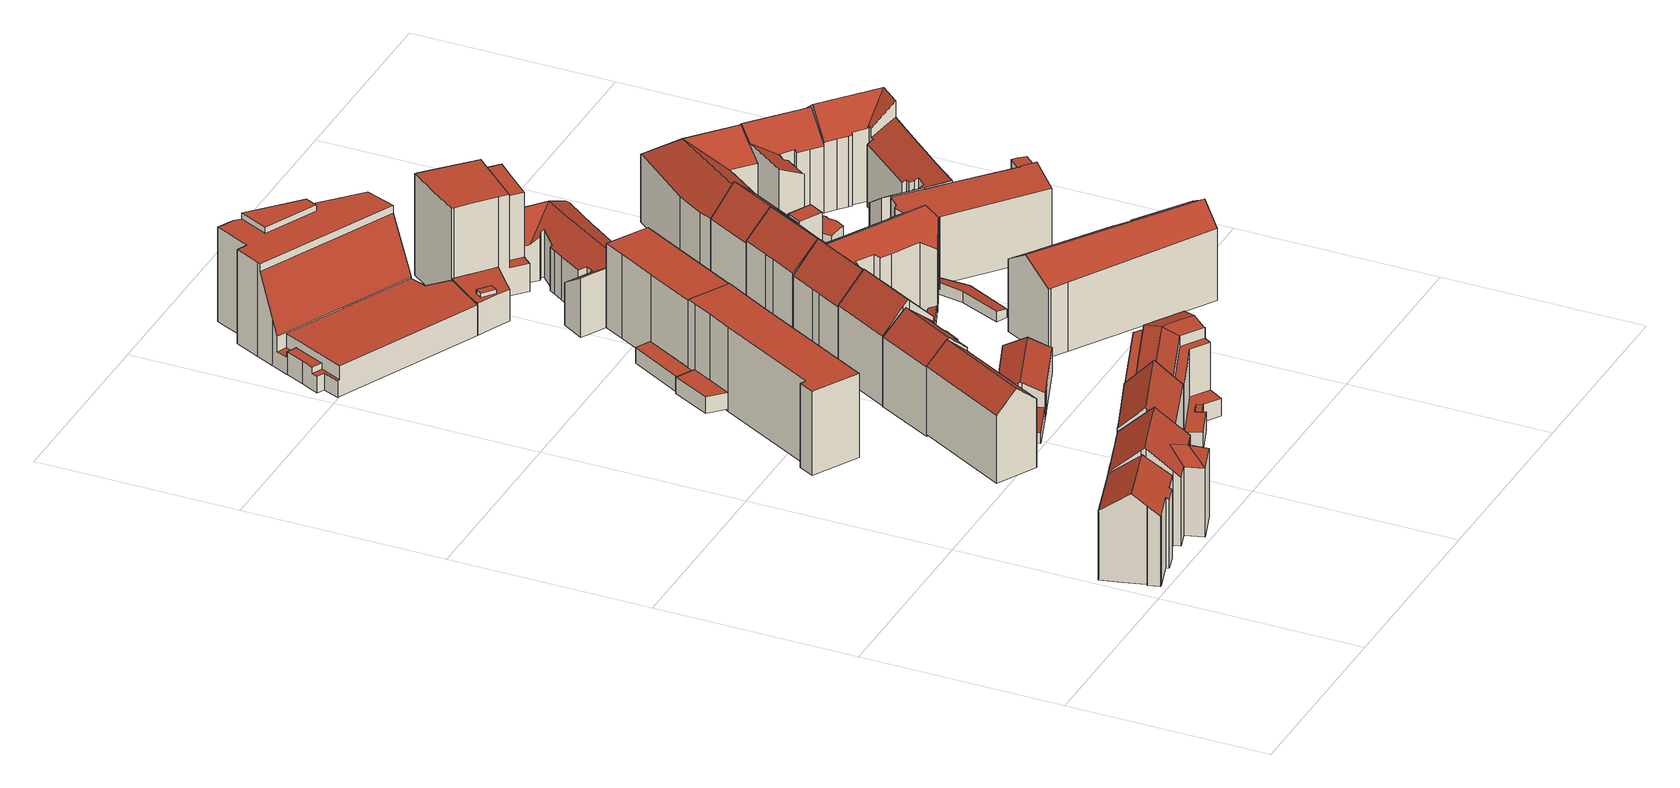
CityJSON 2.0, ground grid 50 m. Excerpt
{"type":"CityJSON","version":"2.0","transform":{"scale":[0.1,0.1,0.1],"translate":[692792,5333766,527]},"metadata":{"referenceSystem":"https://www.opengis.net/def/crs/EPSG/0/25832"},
"CityObjects":{
"building1":{"type":"Building","attributes":{"Gemeindeschluessel":"09162000","HoeheDach":"551.660","HoeheGrund":"528.666","Methode":"2000","NiedrigsteTraufeDesGebaeudes":"546.301","Geometrietyp2DReferenz":"3000","function":"31001_1000","roofType":"3100","measuredHeight":22.99,"storeysAboveGround":5},"geometry":[{"type":"MultiSurface","lod":"2","boundaries":[[[0,1,2,3]],[[4,5,6,7]],[[3,2,8,9,10,11]],[[0,3,11,12,13]],[[5,4,14,15]],[[16,17,18,19]],[[19,18,7,6]],[[4,7,18,17,20,21,22,23,12,11,10,14]],[[5,15,9,8,2,1,24,25,26,27,28,16,19,6]],[[10,9,15,14]],[[27,21,20,28]],[[13,24,1,0]],[[26,22,21,27]],[[28,20,17,16]],[[25,23,22,26]],[[25,24,13,12,23]]],"semantics":{"surfaces":[{"type":"WallSurface"},{"type":"RoofSurface"},{"type":"GroundSurface"}],"values":[0,0,0,1,0,0,0,1,2,0,0,0,0,0,0,0]}}]},
"building2":{"type":"Building","attributes":{"Gemeindeschluessel":"09162000","HoeheDach":"553.520","HoeheGrund":"528.750","Methode":"2000","NiedrigsteTraufeDesGebaeudes":"546.477","Geometrietyp2DReferenz":"3000","function":"31001_1000","roofType":"3100","measuredHeight":24.77,"storeysAboveGround":5},"geometry":[{"type":"MultiSurface","lod":"2","boundaries":[[[29,30,31,32,33,34,35,36,37,38,39,40,41,42,43,44,45,46,47,48]],[[49,30,29,50]],[[51,52,53,54,34,33,55]],[[54,53,56,57,35,34]],[[58,43,42,59]],[[60,61,62,63,64,65,66,52,51,55,67,68,49,50,69,70,71,72,73,74,75,76,77,78,79,80,81,58,59,82]],[[82,41,40,60]],[[59,42,41,82]],[[36,83,84,66,65,64,63,37]],[[43,58,81,80,85,44]],[[86,87,88,89,90,91,92,77,76,75,74,73,72,71]],[[63,62,61,39,38,37]],[[78,93,94,79]],[[77,92,93,78]],[[57,56,83,36,35]],[[66,84,53,52]],[[95,48,47,46,45,44,85,94,93,92,91,90,89,88,87,86]],[[68,31,30,49]],[[79,94,85,80]],[[70,95,86,71]],[[69,50,29,48,95,70]],[[60,40,39,61]],[[84,83,56,53]],[[68,67,55,33,32,31]]],"semantics":{"surfaces":[{"type":"RoofSurface"},{"type":"WallSurface"},{"type":"GroundSurface"}],"values":[0,1,1,0,1,2,1,1,1,1,1,1,1,1,0,1,0,1,1,1,1,1,0,1]}}]},
"building3":{"type":"Building","attributes":{"Gemeindeschluessel":"09162000","HoeheDach":"553.167","HoeheGrund":"528.620","Methode":"1000","NiedrigsteTraufeDesGebaeudes":"546.973","Geometrietyp2DReferenz":"3000","function":"31001_1000","roofType":"3100","measuredHeight":24.55,"storeysAboveGround":6},"geometry":[{"type":"MultiSurface","lod":"2","boundaries":[[[96,97,98,99]],[[100,101,102,103]],[[104,105,106,107,108,109,110,111,112,113]],[[114,115,99,98,116,117]],[[102,101,117,116,98,97,118,107,106,105]],[[119,120,103,102,105,104,113,121]],[[114,117,101,100]],[[118,122,123,124,108,107]],[[112,111,110,125,126,127]],[[122,118,97,96]],[[124,128,125,110,109,108]],[[121,113,112,127]],[[99,115,114,100,103,120,119,121,127,126,125,128,124,123,122,96]]],"semantics":{"surfaces":[{"type":"WallSurface"},{"type":"RoofSurface"},{"type":"GroundSurface"}],"values":[0,0,1,0,1,0,0,0,0,0,0,0,2]}}]},
"building4":{"type":"Building","attributes":{"Gemeindeschluessel":"09162000","HoeheDach":"550.910","HoeheGrund":"528.422","Methode":"2000","NiedrigsteTraufeDesGebaeudes":"546.007","Geometrietyp2DReferenz":"3000","function":"31001_1000","roofType":"3100","measuredHeight":22.49,"storeysAboveGround":6},"geometry":[{"type":"MultiSurface","lod":"2","boundaries":[[[129,130,131,132]],[[133,134,135,136]],[[137,138,131,130,134,133]],[[139,129,132,140,141,142]],[[140,138,137,141]],[[141,137,133,136,142]],[[132,131,138,140]],[[142,136,135,139]],[[139,135,134,130,129]]],"semantics":{"surfaces":[{"type":"WallSurface"},{"type":"RoofSurface"},{"type":"GroundSurface"}],"values":[0,1,1,2,0,0,0,0,0]}}]},
"building5":{"type":"Building","attributes":{"Gemeindeschluessel":"09162000","HoeheDach":"549.900","HoeheGrund":"528.187","Methode":"2000","NiedrigsteTraufeDesGebaeudes":"549.900","Geometrietyp2DReferenz":"3000","function":"31001_9998","roofType":"1000","measuredHeight":21.71,"storeysAboveGround":7},"geometry":[{"type":"MultiSurface","lod":"2","boundaries":[[[143,144,145,146]],[[147,148,149,150]],[[151,152,153,154]],[[155,156,157,158]],[[159,160,144,143]],[[154,153,161,162]],[[147,150,151,154,162,155,158,163,159,143,146]],[[162,161,156,155]],[[163,164,160,159]],[[150,149,152,151]],[[145,144,160,164,157,156,161,153,152,149,148]],[[158,157,164,163]],[[146,145,148,147]]],"semantics":{"surfaces":[{"type":"WallSurface"},{"type":"GroundSurface"},{"type":"RoofSurface"}],"values":[0,0,0,0,0,0,1,0,0,0,2,0,0]}}]},
"building6":{"type":"Building","attributes":{"Gemeindeschluessel":"09162000","HoeheDach":"531.366","HoeheGrund":"528.544","Methode":"2000","NiedrigsteTraufeDesGebaeudes":"530.795","Geometrietyp2DReferenz":"3000","function":"31001_2000","roofType":"1000","measuredHeight":2.82},"geometry":[{"type":"MultiSurface","lod":"2","boundaries":[[[165,166,167,168,169]],[[165,169,170,171]],[[165,171,172,166]],[[173,172,171,170,174]],[[172,173,167,166]],[[169,168,174,170]],[[168,167,173,174]]],"semantics":{"surfaces":[{"type":"GroundSurface"},{"type":"WallSurface"},{"type":"RoofSurface"}],"values":[0,1,1,2,1,1,1]}}]},
"building7":{"type":"Building","attributes":{"Gemeindeschluessel":"09162000","HoeheDach":"533.050","HoeheGrund":"528.770","Methode":"2000","NiedrigsteTraufeDesGebaeudes":"533.050","Geometrietyp2DReferenz":"3000","function":"51009_1610","roofType":"1000","measuredHeight":4.28},"geometry":[{"type":"MultiSurface","lod":"2","boundaries":[[[175,176,177,178]],[[179,180,181,182]],[[183,184,180,179]],[[182,181,185,186]],[[178,183,179,182,186,175]],[[178,177,184,183]],[[186,185,176,175]],[[176,185,181,180,184,177]]],"semantics":{"surfaces":[{"type":"WallSurface"},{"type":"GroundSurface"},{"type":"RoofSurface"}],"values":[0,0,0,0,1,0,0,2]}}]},
"building8":{"type":"Building","attributes":{"Gemeindeschluessel":"09162000","HoeheDach":"551.063","HoeheGrund":"527.940","Methode":"2000","NiedrigsteTraufeDesGebaeudes":"544.663","Geometrietyp2DReferenz":"3000","function":"31001_1000","roofType":"3100","measuredHeight":23.12,"storeysAboveGround":5},"geometry":[{"type":"MultiSurface","lod":"2","boundaries":[[[187,188,189,190,191,192,193,194,195,196,197,198]],[[193,199,200,194]],[[189,201,202,190]],[[193,192,203,204,199]],[[191,205,203,192]],[[187,206,207,188]],[[207,201,189,188]],[[194,200,208,195]],[[202,201,207,206,209,210,211,212,204,203,205]],[[202,205,191,190]],[[211,210,197,196]],[[209,206,187,198]],[[197,210,209,198]],[[196,195,208,212,211]],[[204,212,208,200,199]]],"semantics":{"surfaces":[{"type":"GroundSurface"},{"type":"WallSurface"},{"type":"RoofSurface"}],"values":[0,1,1,1,1,1,1,1,2,1,1,1,1,1,2]}}]},
"building9":{"type":"Building","attributes":{"Gemeindeschluessel":"09162000","HoeheDach":"533.100","HoeheGrund":"528.500","Methode":"2000","NiedrigsteTraufeDesGebaeudes":"533.100","Geometrietyp2DReferenz":"3000","function":"51009_1610","roofType":"1000","measuredHeight":4.6},"geometry":[{"type":"MultiSurface","lod":"2","boundaries":[[[213,214,215,216]],[[217,218,219,220]],[[219,218,215,214]],[[213,216,217,220]],[[216,215,218,217]],[[220,219,214,213]]],"semantics":{"surfaces":[{"type":"WallSurface"},{"type":"RoofSurface"},{"type":"GroundSurface"}],"values":[0,0,1,2,0,0]}}]},
"building10":{"type":"Building","attributes":{"Gemeindeschluessel":"09162000","HoeheDach":"548.970","HoeheGrund":"528.440","Methode":"2000","NiedrigsteTraufeDesGebaeudes":"532.960","Geometrietyp2DReferenz":"3000","function":"31001_9998","roofType":"3100","measuredHeight":20.53,"storeysAboveGround":6},"geometry":[{"type":"MultiSurface","lod":"2","boundaries":[[[221,222,223,224,225,226]],[[227,225,224,228,229,230,231]],[[232,226,225,227,231,233]],[[234,235,236,231,230,237,238]],[[239,240,241,242,243,244,245,246,247,248,249,250,251,252,253,254]],[[255,256,257,258,259,260,261,262,263,264,265,266]],[[229,228,260,259,258,230]],[[266,265,264,267,268,269]],[[270,232,233,271]],[[272,249,248,273]],[[274,275,276,277,278,279,280]],[[277,281,271,233,282,278]],[[251,283,284,252]],[[285,286,287,288]],[[279,278,282,233,231,236,235]],[[270,283,251,250,289,290,291,221,226,232]],[[292,240,239,293]],[[289,250,249,272]],[[267,264,263,294]],[[295,296,246,245,244,297]],[[298,293,239,254,299,286,285]],[[262,261,300,301,294,263]],[[302,303,297,244,243,242]],[[288,287,276,275]],[[304,241,240,292]],[[296,305,273,248,247,246]],[[238,237,230,258,257,256]],[[306,307,234,238,256,255,308]],[[308,255,266,269]],[[309,280,279,235,234,307]],[[276,287,286,299,310,284,283,270,271,281,277]],[[302,242,241,304]],[[223,311,300,261,260,228,224]],[[311,223,222,221,291,290,289,272,273,305,296,295,297,303,302,304,292,293,298,285,288,275,274,280,309,307,306,308,269,268,267,294,301,300]],[[254,253,252,284,310,299]]],"semantics":{"surfaces":[{"type":"WallSurface"},{"type":"RoofSurface"},{"type":"GroundSurface"}],"values":[0,1,1,1,1,1,0,0,0,0,0,0,0,0,1,0,0,0,0,0,0,0,0,0,0,0,0,0,0,0,1,0,0,2,0]}}]},
"building11":{"type":"Building","attributes":{"Gemeindeschluessel":"09162000","HoeheDach":"532.270","HoeheGrund":"528.260","Methode":"2000","NiedrigsteTraufeDesGebaeudes":"532.270","Geometrietyp2DReferenz":"3000","function":"51009_1610","roofType":"1000","measuredHeight":4.01},"geometry":[{"type":"MultiSurface","lod":"2","boundaries":[[[312,313,314,315]],[[314,313,316,317,318,319]],[[320,312,315,321,322,323]],[[312,320,323,317,316,313]],[[321,319,318,322]],[[315,314,319,321]],[[322,318,317,323]]],"semantics":{"surfaces":[{"type":"WallSurface"},{"type":"RoofSurface"},{"type":"GroundSurface"}],"values":[0,1,2,0,0,0,0]}}]},
"building12":{"type":"Building","attributes":{"Gemeindeschluessel":"09162000","HoeheDach":"537.532","HoeheGrund":"528.451","Methode":"1000","NiedrigsteTraufeDesGebaeudes":"534.993","Geometrietyp2DReferenz":"3000","function":"31001_9998","roofType":"3100","measuredHeight":9.08,"storeysAboveGround":2},"geometry":[{"type":"MultiSurface","lod":"2","boundaries":[[[166,324,325,326]],[[327,328,329,330]],[[331,332,333,328,327]],[[334,335,336,337]],[[326,325,332,331]],[[167,338,339,340]],[[340,339,341,324,166]],[[339,338,342,343,336,335,329,328,333,341]],[[344,342,338,167]],[[331,327,330,334,337,345,344,167,340,166,326]],[[345,343,342,344]],[[337,336,343,345]],[[330,329,335,334]],[[324,341,333,332,325]]],"semantics":{"surfaces":[{"type":"WallSurface"},{"type":"RoofSurface"},{"type":"GroundSurface"}],"values":[0,0,0,0,0,0,0,1,0,2,0,0,0,1]}}]},
"building13":{"type":"Building","attributes":{"Gemeindeschluessel":"09162000","HoeheDach":"552.840","HoeheGrund":"527.961","Methode":"2000","NiedrigsteTraufeDesGebaeudes":"546.025","Geometrietyp2DReferenz":"3000","function":"31001_1000","roofType":"3100","measuredHeight":24.88,"storeysAboveGround":5},"geometry":[{"type":"MultiSurface","lod":"2","boundaries":[[[346,347,348,349,350]],[[351,352,353,349,348,354]],[[355,356,347,346]],[[357,351,354,358,359]],[[360,352,351,357]],[[359,358,356,355]],[[358,354,348,347,356]],[[361,353,352,360]],[[346,350,361,360,357,359,355]],[[350,349,353,361]]],"semantics":{"surfaces":[{"type":"WallSurface"},{"type":"RoofSurface"},{"type":"GroundSurface"}],"values":[0,1,0,0,0,0,1,0,2,0]}}]},
"building14":{"type":"Building","attributes":{"Gemeindeschluessel":"09162000","HoeheDach":"553.590","HoeheGrund":"527.840","Methode":"2000","NiedrigsteTraufeDesGebaeudes":"532.150","Geometrietyp2DReferenz":"3000","function":"31001_9998","roofType":"1000","measuredHeight":25.75,"storeysAboveGround":8},"geometry":[{"type":"MultiSurface","lod":"2","boundaries":[[[362,363,364,365,366,367,368]],[[369,370,371,372,373,374,375,376,377,378]],[[379,380,381,382]],[[374,383,384,385,386,387,375]],[[365,364,388,389]],[[390,391,392,393]],[[386,385,380,379]],[[394,395,396,397]],[[398,388,364,363,399,400,401,402]],[[403,404,405,406]],[[407,367,366,365,389,408,409,410,411,412,413,414,378,377,376,375,387,386,379,382,415,403,406,416,417,418,419]],[[420,421,384,383]],[[421,422,423,424,425,426,427,405,404,428,381,380,385,384]],[[429,394,397,430,431,432]],[[410,432,431,411]],[[389,388,398,408]],[[414,433,369,378]],[[426,393,392,427]],[[434,399,363,362,435,373,372]],[[402,401,400,399,434,436,437,395,394,429]],[[395,437,370,369,433,396]],[[411,431,430,412]],[[424,391,390,425]],[[430,397,396,433,414,413,412]],[[409,408,398,402,429,432,410]],[[427,392,391,424,423,422,419,418,417,416,406,405]],[[381,428,404,403,415,382]],[[420,368,367,407,419,422,421]],[[425,390,393,426]],[[436,434,372,371]],[[435,362,368,420,383,374,373]],[[371,370,437,436]]],"semantics":{"surfaces":[{"type":"WallSurface"},{"type":"RoofSurface"},{"type":"GroundSurface"}],"values":[0,0,0,0,0,1,0,0,1,0,2,0,1,1,0,0,0,0,0,0,1,0,0,0,0,0,0,0,0,1,1,0]}}]},
"building15":{"type":"Building","attributes":{"Gemeindeschluessel":"09162000","HoeheDach":"549.716","HoeheGrund":"528.022","Methode":"2000","NiedrigsteTraufeDesGebaeudes":"549.716","Geometrietyp2DReferenz":"3000","function":"31001_9998","roofType":"1000","measuredHeight":21.69,"storeysAboveGround":7},"geometry":[{"type":"MultiSurface","lod":"2","boundaries":[[[438,439,440,441,442,443,444,445]],[[446,447,442,441]],[[438,445,448,449]],[[439,438,449,450]],[[447,451,443,442]],[[448,451,447,446,452,450,449]],[[448,445,444,443,451]],[[439,450,452,440]],[[452,446,441,440]]],"semantics":{"surfaces":[{"type":"GroundSurface"},{"type":"WallSurface"},{"type":"RoofSurface"}],"values":[0,1,1,1,1,2,1,1,1]}}]},
"building16":{"type":"Building","attributes":{"Gemeindeschluessel":"09162000","HoeheDach":"537.150","HoeheGrund":"527.890","Methode":"2000","NiedrigsteTraufeDesGebaeudes":"536.140","Geometrietyp2DReferenz":"3000","function":"31001_2000","roofType":"1000","measuredHeight":9.26},"geometry":[{"type":"MultiSurface","lod":"2","boundaries":[[[453,454,455,456]],[[457,458,459,460]],[[461,453,456,462]],[[463,464,465,466,467,468,469,459,458,470,471],[472,473,461,462]],[[474,475,476,465,464,463,471,477]],[[473,454,453,461]],[[471,470,458,457,478,477]],[[479,480,476,475,474,477,478,457,460,481,482]],[[472,455,454,473]],[[462,456,455,472]],[[476,480,479,482,468,467,466,465]],[[469,468,482,481,460,459]]],"semantics":{"surfaces":[{"type":"RoofSurface"},{"type":"WallSurface"},{"type":"GroundSurface"}],"values":[0,1,1,0,1,1,1,2,1,1,1,1]}}]},
"building17":{"type":"Building","attributes":{"Gemeindeschluessel":"09162000","HoeheDach":"552.660","HoeheGrund":"528.098","Methode":"2000","NiedrigsteTraufeDesGebaeudes":"543.901","Geometrietyp2DReferenz":"3000","function":"31001_1000","roofType":"3100","measuredHeight":24.56,"storeysAboveGround":5},"geometry":[{"type":"MultiSurface","lod":"2","boundaries":[[[483,484,485,486]],[[487,488,489,490]],[[491,492,493,494,495]],[[496,493,492,497,498]],[[489,499,500,490]],[[501,502,503,504]],[[505,506,507,508]],[[509,510,505,508]],[[503,502,511,512,499,489,488,498,497,492,491,513,514]],[[486,515,514,513,483]],[[507,506,516,517]],[[518,512,511,519]],[[487,490,500,518,519,501,504,515,486,485,520,521,509,508,507,517,522,523,524,525,526,494,493,496]],[[516,527,522,517]],[[520,528,529,521]],[[487,496,498,488]],[[516,506,505,510,529,528,484,483,513,491,495,530,531,527]],[[494,526,532,530,495]],[[525,533,532,526]],[[524,534,533,525]],[[523,522,527,531,535]],[[530,532,533,534,535,531]],[[529,510,509,521]],[[499,512,518,500]],[[523,535,534,524]],[[503,514,515,504]],[[484,528,520,485]],[[519,511,502,501]]],"semantics":{"surfaces":[{"type":"WallSurface"},{"type":"RoofSurface"},{"type":"GroundSurface"}],"values":[0,0,0,0,0,0,0,0,1,0,0,0,2,0,0,0,1,0,0,0,0,1,0,0,0,0,0,0]}}]},
"building18":{"type":"Building","attributes":{"Gemeindeschluessel":"09162000","HoeheDach":"531.096","HoeheGrund":"528.258","Methode":"1000","NiedrigsteTraufeDesGebaeudes":"530.428","Geometrietyp2DReferenz":"3000","function":"31001_2000","roofType":"2100","measuredHeight":2.84},"geometry":[{"type":"MultiSurface","lod":"2","boundaries":[[[536,537,538,539]],[[539,540,541,542]],[[543,538,537,544]],[[536,545,544,537]],[[540,543,544,545,546,547,541]],[[548,546,545,536]],[[548,536,539,542,549]],[[538,543,540,539]],[[546,548,549,547]],[[547,549,542,541]]],"semantics":{"surfaces":[{"type":"RoofSurface"},{"type":"WallSurface"},{"type":"GroundSurface"}],"values":[0,1,1,1,2,1,0,1,1,1]}}]},
"building19":{"type":"Building","attributes":{"Gemeindeschluessel":"09162000","HoeheDach":"552.650","HoeheGrund":"528.068","Methode":"2000","NiedrigsteTraufeDesGebaeudes":"545.289","Geometrietyp2DReferenz":"3000","function":"31001_1000","roofType":"3100","measuredHeight":24.58,"storeysAboveGround":5},"geometry":[{"type":"MultiSurface","lod":"2","boundaries":[[[550,551,552,553,554,555,556,557,558,559,560]],[[526,561,562,563,564,565,566,567,568,569,570,571,572,573,496,493,494]],[[571,559,558,572]],[[570,560,559,571]],[[574,575,526,494,576]],[[564,563,577,578,579]],[[550,569,568,551]],[[562,580,577,563]],[[554,553,581,582,579,578,574,576]],[[572,558,557,573]],[[567,552,551,568]],[[575,583,561,526]],[[565,582,581,566]],[[574,578,577,580,583,575]],[[573,557,556,496]],[[567,566,581,553,552]],[[496,556,555,493]],[[493,555,554,576,494]],[[565,564,579,582]],[[561,583,580,562]],[[569,550,560,570]]],"semantics":{"surfaces":[{"type":"RoofSurface"},{"type":"GroundSurface"},{"type":"WallSurface"}],"values":[0,1,2,2,2,2,2,2,0,2,2,2,2,0,2,2,2,2,2,2,2]}}]},
"building20":{"type":"Building","attributes":{"Gemeindeschluessel":"09162000","HoeheDach":"554.160","HoeheGrund":"527.960","Methode":"2000","NiedrigsteTraufeDesGebaeudes":"535.240","Geometrietyp2DReferenz":"3000","function":"31001_9998","roofType":"1000","measuredHeight":26.2,"storeysAboveGround":8},"geometry":[{"type":"MultiSurface","lod":"2","boundaries":[[[584,585,586,587,588,589,590,591,592]],[[593,594,595,596,597,598]],[[599,600,601,602,603,604,605]],[[600,599,606,607]],[[608,603,602,601,609,594,593,598,610,611,612,591,590,589,588]],[[605,604,613,587,586,614]],[[588,587,613,608]],[[609,601,600,607,615,595,594]],[[616,617,618,592,591,612,611,610]],[[608,613,604,603]],[[597,596,595,615,619,585,584,592,618,617,616]],[[599,605,614,606]],[[598,597,616,610]],[[607,606,614,586,585,619,615]]],"semantics":{"surfaces":[{"type":"WallSurface"},{"type":"RoofSurface"},{"type":"GroundSurface"}],"values":[0,0,0,1,2,1,0,0,0,0,1,0,0,0]}}]},
"building21":{"type":"Building","attributes":{"Gemeindeschluessel":"09162000","HoeheDach":"543.350","HoeheGrund":"528.000","Methode":"2000","NiedrigsteTraufeDesGebaeudes":"537.493","Geometrietyp2DReferenz":"3000","function":"31001_9998","roofType":"3100","measuredHeight":15.35,"storeysAboveGround":3},"geometry":[{"type":"MultiSurface","lod":"2","boundaries":[[[620,621,622,623,608,624,625,603]],[[626,627,628,629,630,631]],[[632,633,634,635]],[[636,637,638,639]],[[640,641,642,628,627,626,444,643,443,644,632,635,645,646,647,648,649,650,651,652,636,639,653,654,655,656,657,658,659,660,603,625,624,608,588,661,662]],[[662,663,664,640]],[[660,659,658,665,666,667,620,603]],[[668,669,646,645,635,634]],[[642,641,640,664,670,671]],[[657,672,665,658]],[[673,663,662,661,588,674]],[[675,676,677,656,655,654]],[[678,673,674,623,622]],[[639,638,679,653]],[[650,680,681,651]],[[644,443,643,444,682,683,684,685,686,633,632]],[[608,623,674,588]],[[681,687,637,636,652,651]],[[682,631,630,629,671,670,664,663,673,678,688,689,683]],[[656,677,672,657]],[[646,669,690,647]],[[642,671,629,628]],[[691,692,649,648,647,690]],[[653,679,675,654]],[[667,666,678,622,621,620]],[[649,692,680,650]],[[686,685,684,691,690,669,668,634,633]],[[626,631,682,444]],[[684,683,689,688,678,666,665,672,677,676,675,679,638,637,687,681,680,692,691]]],"semantics":{"surfaces":[{"type":"WallSurface"},{"type":"GroundSurface"},{"type":"RoofSurface"}],"values":[0,0,0,0,1,0,0,0,0,0,0,0,2,0,0,0,0,0,2,0,0,0,0,0,2,0,2,0,2]}}]},
"building22":{"type":"Building","attributes":{"Gemeindeschluessel":"09162000","HoeheDach":"531.575","HoeheGrund":"528.482","Methode":"2000","NiedrigsteTraufeDesGebaeudes":"530.713","Geometrietyp2DReferenz":"3000","function":"31001_2000","roofType":"9999","measuredHeight":3.09},"geometry":[{"type":"MultiSurface","lod":"2","boundaries":[[[693,694,695,696]],[[697,698,699,700]],[[701,702,700,699]],[[703,704,705,706]],[[694,693,698,697]],[[699,698,693,696,703,706,701]],[[706,705,702,701]],[[696,695,704,703]],[[697,700,702,705,704,695,694]]],"semantics":{"surfaces":[{"type":"WallSurface"},{"type":"GroundSurface"},{"type":"RoofSurface"}],"values":[0,0,0,0,0,1,0,0,2]}}]},
"building23":{"type":"Building","attributes":{"Gemeindeschluessel":"09162000","HoeheDach":"551.170","HoeheGrund":"528.461","Methode":"2000","NiedrigsteTraufeDesGebaeudes":"546.155","Geometrietyp2DReferenz":"3000","function":"31001_9998","roofType":"3100","measuredHeight":22.71,"storeysAboveGround":6},"geometry":[{"type":"MultiSurface","lod":"2","boundaries":[[[707,708,709,710]],[[711,712,713,714]],[[715,716,717,718]],[[718,717,719,720]],[[716,721,707,710,722,723,724,711,714,725,726,719,717]],[[723,722,727,728,729]],[[721,730,708,707]],[[718,720,731,732,713,712,733,729,728,734,715]],[[726,731,720,719]],[[714,713,732,725]],[[724,733,712,711]],[[710,709,727,722]],[[721,716,715,734,730]],[[723,729,733,724]],[[709,708,730,734,728,727]],[[725,732,731,726]]],"semantics":{"surfaces":[{"type":"WallSurface"},{"type":"GroundSurface"},{"type":"RoofSurface"}],"values":[0,0,0,0,1,0,0,2,0,0,0,0,0,0,2,0]}}]},
"building24":{"type":"Building","attributes":{"Gemeindeschluessel":"09162000","HoeheDach":"552.180","HoeheGrund":"528.053","Methode":"2000","NiedrigsteTraufeDesGebaeudes":"545.110","Geometrietyp2DReferenz":"3000","function":"31001_1000","roofType":"3100","measuredHeight":24.13,"storeysAboveGround":5},"geometry":[{"type":"MultiSurface","lod":"2","boundaries":[[[735,736,737,738]],[[579,739,740,741,742,743,744,745]],[[746,743,742,747]],[[748,749,750,751]],[[752,753,748,751,746,747,735,738]],[[735,747,742,741,754,736]],[[737,736,754,755]],[[752,739,579,753]],[[752,738,737,755,740,739]],[[746,751,750,744,743]],[[748,753,579,745,749]],[[740,755,754,741]],[[745,744,750,749]]],"semantics":{"surfaces":[{"type":"WallSurface"},{"type":"RoofSurface"},{"type":"GroundSurface"}],"values":[0,1,0,0,2,0,1,0,0,0,0,0,1]}}]},
"building25":{"type":"Building","attributes":{"Gemeindeschluessel":"09162000","HoeheDach":"531.624","HoeheGrund":"528.164","Methode":"2000","NiedrigsteTraufeDesGebaeudes":"530.662","Geometrietyp2DReferenz":"3000","function":"31001_2000","roofType":"9999","measuredHeight":3.46},"geometry":[{"type":"MultiSurface","lod":"2","boundaries":[[[756,757,758,759,760]],[[756,761,762,757]],[[759,758,763,764]],[[757,762,763,758]],[[756,760,765,761]],[[760,759,764,765]],[[763,762,761,765,764]]],"semantics":{"surfaces":[{"type":"GroundSurface"},{"type":"WallSurface"},{"type":"RoofSurface"}],"values":[0,1,1,1,1,1,2]}}]},
"building26":{"type":"Building","attributes":{"Gemeindeschluessel":"09162000","HoeheDach":"530.830","HoeheGrund":"528.169","Methode":"2000","NiedrigsteTraufeDesGebaeudes":"530.830","Geometrietyp2DReferenz":"3000","function":"31001_2000","roofType":"1000","measuredHeight":2.66},"geometry":[{"type":"MultiSurface","lod":"2","boundaries":[[[766,767,768,759]],[[767,769,770,771,772,773,774,768]],[[758,774,773,775]],[[776,772,771,777]],[[759,758,775,776,777,778,779,766]],[[759,768,774,758]],[[775,773,772,776]],[[779,769,767,766]],[[778,770,769,779]],[[777,771,770,778]]],"semantics":{"surfaces":[{"type":"WallSurface"},{"type":"RoofSurface"},{"type":"GroundSurface"}],"values":[0,1,0,0,2,0,0,0,0,0]}}]},
"building27":{"type":"Building","attributes":{"Gemeindeschluessel":"09162000","HoeheDach":"535.382","HoeheGrund":"528.039","Methode":"1000","NiedrigsteTraufeDesGebaeudes":"535.382","Geometrietyp2DReferenz":"3000","function":"31001_2000","roofType":"1000","measuredHeight":7.34,"storeysAboveGround":2},"geometry":[{"type":"MultiSurface","lod":"2","boundaries":[[[780,781,782,783]],[[784,785,786,787,782,781,788,789]],[[790,791,792,793,794,780,783,795]],[[791,785,784,792]],[[795,787,786,790]],[[790,786,785,791]],[[794,788,781,780]],[[793,789,788,794]],[[795,783,782,787]],[[793,792,784,789]]],"semantics":{"surfaces":[{"type":"WallSurface"},{"type":"RoofSurface"},{"type":"GroundSurface"}],"values":[0,1,2,0,0,0,0,0,0,0]}}]},
"building28":{"type":"Building","attributes":{"Gemeindeschluessel":"09162000","HoeheDach":"548.329","HoeheGrund":"528.280","Methode":"2000","NiedrigsteTraufeDesGebaeudes":"544.702","Geometrietyp2DReferenz":"3000","function":"31001_9998","roofType":"1000","measuredHeight":20.05,"storeysAboveGround":5},"geometry":[{"type":"MultiSurface","lod":"2","boundaries":[[[796,797,798,799]],[[800,801,802,803,804]],[[805,806,807,808]],[[809,802,801,810]],[[811,812,813,814]],[[815,816,817,818]],[[818,817,819,820]],[[797,796,812,811]],[[821,820,819,822,804,803]],[[823,824,825,826]],[[797,811,814,827,807,806,828,822,819,817,816,825,824,798]],[[805,810,801,800,828,806]],[[804,822,828,800]],[[821,803,802,809]],[[799,798,824,823]],[[826,825,816,815]],[[829,827,814,813]],[[808,807,827,829]],[[805,808,829,813,812,796,799,823,826,815,818,820,821,809,810]]],"semantics":{"surfaces":[{"type":"WallSurface"},{"type":"RoofSurface"},{"type":"GroundSurface"}],"values":[0,1,0,0,0,0,0,0,0,0,1,0,0,0,0,0,0,0,2]}}]},
"building29":{"type":"Building","attributes":{"Gemeindeschluessel":"09162000","HoeheDach":"551.270","HoeheGrund":"528.008","Methode":"2000","NiedrigsteTraufeDesGebaeudes":"535.280","Geometrietyp2DReferenz":"3000","function":"31001_9998","roofType":"3100","measuredHeight":23.26,"storeysAboveGround":5},"geometry":[{"type":"MultiSurface","lod":"2","boundaries":[[[830,831,832,833]],[[834,835,836,837,838]],[[839,840,841,842,843]],[[835,834,844,845,846]],[[847,848,833,832,849]],[[839,835,846,840]],[[840,846,845,746,792,841]],[[850,793,792,746,751,851,849,832,831]],[[852,847,849,851]],[[793,842,841,792]],[[843,836,835,839]],[[834,838,830,833,848]],[[751,853,852,851]],[[850,831,830,838,837]],[[793,850,837,836,843,842]],[[834,848,847,852,853,844]],[[751,746,845,844,853]]],"semantics":{"surfaces":[{"type":"WallSurface"},{"type":"RoofSurface"},{"type":"GroundSurface"}],"values":[0,1,1,1,0,0,0,2,0,0,0,1,0,0,0,1,0]}}]},
"building30":{"type":"Building","attributes":{"Gemeindeschluessel":"09162000","HoeheDach":"552.940","HoeheGrund":"528.107","Methode":"2000","NiedrigsteTraufeDesGebaeudes":"531.455","Geometrietyp2DReferenz":"3000","function":"31001_9998","roofType":"2100","measuredHeight":24.83,"storeysAboveGround":5},"geometry":[{"type":"MultiSurface","lod":"2","boundaries":[[[854,855,856,857,858]],[[859,860,861,862,863,864,865,866,867,868,869]],[[870,862,861,871]],[[862,870,872,863]],[[873,874,875,876]],[[864,877,878,879]],[[880,881,882,883]],[[884,885,886,887]],[[888,889,890,891]],[[869,892,893,859]],[[894,895,881,880]],[[896,897,898,899,900]],[[901,898,897,902,857,856,890,889,903]],[[901,904,905,899,898]],[[868,906,907,908,869]],[[891,890,856,855]],[[893,892,909,910]],[[911,896,900,912]],[[883,882,913,914]],[[877,872,870,871,915,916,917,908,907,918,919,920,894,880,883,914,921,884,887,905,904,922,888,891,855,854,923,924,873,876,925,878]],[[877,864,863,872]],[[905,887,886,912,900,899]],[[876,875,902,897,896,911,926,925]],[[909,917,916,910]],[[927,874,873,924,923]],[[885,884,921,914,913]],[[928,920,919,929]],[[867,906,868]],[[904,901,903,922]],[[908,917,909,892,869]],[[916,915,860,859,893,910]],[[922,903,889,888]],[[918,907,906,867,866]],[[920,928,895,894]],[[902,875,874,927,858,857]],[[871,861,860,915]],[[925,926,879,878]],[[928,929,865,864,879,926,911,912,886,885,913,882,881,895]],[[919,918,866,865,929]],[[854,858,927,923]]],"semantics":{"surfaces":[{"type":"WallSurface"},{"type":"RoofSurface"},{"type":"GroundSurface"}],"values":[0,1,0,0,0,0,0,0,0,0,0,1,1,0,0,0,1,0,0,2,0,0,0,0,0,0,0,1,0,0,0,0,0,0,1,0,0,1,0,0]}}]},
"building31":{"type":"Building","attributes":{"Gemeindeschluessel":"09162000","HoeheDach":"551.780","HoeheGrund":"528.062","Methode":"2000","NiedrigsteTraufeDesGebaeudes":"545.008","Geometrietyp2DReferenz":"3000","function":"31001_9998","roofType":"3100","measuredHeight":23.72,"storeysAboveGround":5},"geometry":[{"type":"MultiSurface","lod":"2","boundaries":[[[930,931,932,933]],[[933,932,934,935]],[[936,937,938,939]],[[940,941,942,943]],[[942,941,944,945,946,947,948,949,950,951,952]],[[931,930,953,952,951]],[[855,946,945,954]],[[942,952,953,943]],[[855,854,955,947,946]],[[956,957,955,854]],[[954,945,944,958]],[[855,954,958,940,943,953,930,933,935,936,939,959,960,956,854]],[[958,944,941,940]],[[935,934,937,936]],[[961,948,947,955,957]],[[961,960,959,949,948]],[[961,957,956,960]],[[931,951,950,938,937,934,932]],[[950,949,959,939,938]]],"semantics":{"surfaces":[{"type":"WallSurface"},{"type":"RoofSurface"},{"type":"GroundSurface"}],"values":[0,0,0,0,1,0,0,0,0,0,0,2,0,0,1,0,0,1,0]}}]}
},
"vertices":[
[163,196,193],[163,196,17],[5,148,17],[5,148,195],[36,11,199],[36,11,17],[40,12,17],[40,12,199],[19,94,17],[32,42,17],[32,42,220],[23,77,247],[185,124,247],[184,127,244],[29,41,221],[29,41,17],[117,27,17],[117,27,194],[114,34,199],[114,34,17],[156,38,194],[155,45,199],[204,59,198],[188,115,240],[184,127,17],[188,115,17],[204,59,17],[155,45,17],[156,38,17],
[187,115,263],[204,59,212],[210,40,196],[252,54,196],[253,54,196],[253,54,195],[282,102,227],[335,79,195],[334,80,196],[335,80,196],[349,86,196],[374,94,197],[379,96,197],[368,129,227],[354,170,264],[354,171,265],[309,157,265],[268,144,265],[226,131,265],[187,118,265],[204,59,18],[187,115,18],[253,53,18],[268,9,18],[268,9,195],[253,53,195],[253,54,18],[295,64,227],[294,66,227],[354,170,18],[368,129,18],[374,94,18],[349,86,18],[335,80,18],[334,80,18],[335,79,18],[348,36,18],[349,36,18],[252,54,18],[210,40,18],[187,118,18],[184,127,18],[163,196,18],[200,208,18],[201,208,18],[242,221,18],[282,234,18],[283,234,18],[298,239,18],[323,247,18],[328,249,18],[349,187,18],[354,171,18],[379,96,18],[348,36,195],[349,36,195],[349,187,251],[163,196,195],[200,208,195],[201,208,195],[242,221,195],[282,234,195],[283,234,195],[298,239,195],[323,247,195],[328,249,195],[184,127,257],
[562,196,16],[562,196,201],[395,139,201],[395,139,16],[354,170,16],[354,170,242],[349,187,259],[349,187,16],[341,209,242],[347,190,262],[348,190,262],[538,256,262],[525,291,226],[515,316,201],[514,317,200],[469,300,201],[356,259,203],[328,249,203],[368,129,16],[372,131,16],[372,131,201],[368,129,201],[539,254,260],[341,209,16],[347,190,16],[328,249,16],[539,254,16],[538,256,16],[525,291,16],[514,317,16],[469,300,16],[356,259,16],[515,316,16],
[512,697,14],[512,697,190],[510,694,190],[510,694,14],[339,498,239],[463,724,239],[414,751,190],[290,524,190],[387,472,192],[509,695,191],[414,751,14],[509,695,14],[387,472,14],[290,524,14],
[425,1138,12],[425,1138,229],[268,848,229],[268,848,12],[154,910,12],[154,910,229],[175,948,229],[175,948,12],[189,942,12],[189,942,229],[326,1192,229],[326,1192,12],[385,1300,12],[385,1300,229],[396,1321,229],[396,1321,12],[458,1197,12],[458,1197,229],[359,1251,229],[359,1251,12],[497,1266,12],[497,1266,229],
[479,568,15],[563,598,15],[584,541,15],[483,506,15],[468,549,15],[468,549,39],[479,568,38],[563,598,38],[584,541,44],[483,506,43],
[326,1192,18],[326,1192,60],[289,1229,60],[289,1229,18],[347,1320,18],[347,1320,60],[385,1300,60],[385,1300,18],[338,1325,18],[338,1325,60],[359,1251,60],[359,1251,18],
[596,830,9],[568,781,9],[576,777,9],[555,740,9],[540,748,9],[512,697,9],[414,751,9],[491,892,9],[541,865,9],[555,857,9],[613,825,9],[611,822,9],[414,751,188],[491,892,188],[576,777,185],[555,740,185],[512,697,199],[469,721,241],[540,748,199],[596,830,191],[568,781,192],[541,865,236],[611,822,177],[613,825,177],[555,857,232],[546,862,241],
[679,221,15],[679,221,61],[707,231,61],[707,231,15],[712,216,15],[712,216,61],[684,206,61],[684,206,15],
[791,250,14],[812,283,14],[831,311,14],[831,311,211],[812,283,220],[791,250,210],[783,301,220],[835,318,209],[833,319,209],[745,375,209],[739,329,220],[790,247,209],[734,283,209],[525,291,210],[538,257,220],[689,311,220],[645,339,209],[523,295,209],[606,167,60],[688,197,60],[684,206,60],[679,221,60],[695,227,60],[707,231,60],[712,217,60],[712,216,60],[713,216,60],[715,217,60],[755,192,60],[776,226,60],[777,228,60],[731,258,60],[678,238,60],[591,207,60],[514,317,183],[523,295,183],[645,339,183],[745,375,183],[833,319,183],[835,318,183],[846,336,183],[769,384,183],[744,400,183],[547,330,183],[519,319,183],[514,318,183],[547,330,14],[519,319,14],[514,318,14],[790,247,183],[734,283,183],[755,192,14],[715,217,14],[554,218,14],[562,197,14],[562,197,183],[554,218,183],[554,218,209],[551,224,211],[551,224,14],[706,273,183],[706,273,209],[777,228,183],[731,258,183],[591,208,14],[591,208,183],[566,198,183],[566,198,14],[776,226,14],[777,228,14],[790,247,14],[688,197,14],[606,167,14],[744,400,14],[712,217,14],[712,216,14],[707,231,14],[591,207,14],[591,207,183],[846,336,14],[769,384,14],[679,221,14],[695,227,14],[684,206,14],[713,216,14],[523,295,14],[525,291,14],[514,317,14],[538,257,14],[678,238,183],[835,318,14],
[396,1321,13],[396,1321,53],[385,1300,53],[385,1300,13],[405,1336,53],[463,1443,53],[427,1462,53],[347,1320,53],[405,1336,13],[347,1320,13],[427,1462,13],[463,1443,13],
[563,598,102],[547,643,80],[547,643,15],[748,655,15],[748,655,104],[765,611,82],[765,611,15],[729,710,15],[729,710,80],[748,658,105],[766,607,15],[766,607,80],[623,555,80],[623,555,15],[584,541,80],[567,589,104],[567,589,15],[565,592,105],[591,544,80],[591,543,80],[591,544,15],[591,543,15],
[570,1036,10],[570,1036,190],[631,1002,258],[633,1001,256],[633,1001,10],[555,857,256],[613,825,190],[692,970,190],[552,858,258],[491,892,10],[491,892,190],[555,857,10],[541,865,246],[541,865,10],[613,825,10],[692,970,10],
[438,2011,90],[438,2011,87],[422,1970,87],[422,1970,8],[438,2011,8],[444,2027,8],[444,2027,133],[70,2145,66],[71,2146,66],[71,2146,51],[85,2176,51],[85,2176,90],[93,2191,132],[93,2191,8],[85,2176,8],[71,2146,8],[70,2145,8],[145,2300,8],[145,2300,251],[170,2288,251],[170,2288,8],[110,2228,231],[110,2228,251],[114,2236,251],[114,2236,8],[110,2228,8],[468,1927,87],[468,1927,8],[366,2209,266],[380,2239,266],[267,2345,266],[233,2272,266],[60,2056,51],[60,2056,66],[34,2068,66],[34,2068,51],[395,1831,87],[110,2165,87],[96,2134,87],[60,2056,87],[34,2001,87],[213,2378,8],[213,2378,251],[253,2359,251],[253,2359,8],[458,2064,8],[395,1831,8],[34,2001,8],[28,2003,8],[44,2043,8],[27,2052,8],[34,2068,8],[49,2099,8],[175,2299,8],[267,2345,8],[380,2239,8],[457,2166,8],[487,2139,8],[458,2064,231],[458,2064,251],[487,2139,251],[457,2166,251],[380,2239,251],[366,2209,251],[233,2272,251],[267,2345,251],[175,2299,251],[34,2001,51],[27,2052,51],[44,2043,51],[28,2003,51],[49,2099,66],[110,2165,51],[110,2165,90],[96,2134,51],[96,2134,66],
[612,1476,10],[497,1266,10],[396,1321,10],[463,1442,10],[513,1534,10],[541,1585,10],[588,1559,10],[642,1530,10],[463,1442,227],[513,1534,227],[642,1530,227],[612,1476,227],[497,1266,227],[541,1585,227],[396,1321,227],
[451,1811,101],[463,1827,101],[433,1851,101],[421,1835,101],[468,1927,9],[468,1927,91],[472,1923,91],[472,1923,9],[451,1811,91],[421,1835,91],[412,1823,91],[447,1807,91],[479,1791,91],[492,1802,91],[493,1803,91],[555,1854,91],[541,1866,91],[419,1863,91],[395,1831,91],[433,1851,91],[463,1827,91],[412,1823,9],[447,1807,9],[479,1791,9],[395,1831,9],[419,1863,9],[493,1803,9],[492,1802,9],[541,1866,9],[555,1854,9],
[734,1057,188],[726,1043,189],[726,1043,11],[734,1057,11],[967,974,11],[967,974,213],[963,972,211],[963,972,11],[727,1138,235],[847,1072,235],[847,1072,11],[713,1146,11],[713,1146,252],[969,1007,11],[911,1038,235],[969,1007,235],[901,946,173],[901,946,11],[790,1034,11],[790,1034,191],[787,1048,198],[787,1048,11],[690,976,188],[694,973,183],[694,973,11],[690,976,11],[718,1028,11],[718,1028,188],[817,1019,190],[886,982,191],[736,1060,189],[742,1073,198],[742,1073,11],[692,970,183],[692,970,11],[886,982,11],[817,1019,11],[742,1034,11],[734,1018,11],[633,1001,11],[570,1036,11],[603,1098,11],[616,1120,11],[649,1182,11],[633,1001,253],[742,1034,169],[734,1018,169],[708,1148,257],[630,1003,257],[649,1182,186],[616,1120,186],[603,1098,186],[570,1036,186],
[810,933,34],[768,956,35],[758,938,41],[808,911,41],[808,911,13],[880,939,13],[880,939,41],[758,938,13],[768,956,13],[810,933,13],[867,956,13],[873,955,13],[867,956,34],[873,955,36],
[832,1141,197],[799,1158,198],[808,1175,185],[809,1176,184],[728,1137,234],[847,1072,234],[969,1007,233],[976,1084,184],[942,1087,193],[876,1123,193],[838,1144,193],[684,1246,11],[698,1271,11],[731,1333,11],[799,1296,11],[858,1264,11],[822,1200,11],[808,1175,11],[799,1158,11],[832,1141,11],[838,1144,11],[876,1123,11],[942,1087,11],[976,1084,11],[708,1149,256],[649,1182,192],[713,1146,251],[731,1333,192],[790,1301,256],[799,1296,247],[698,1271,192],[822,1200,183],[858,1264,183],[684,1246,192],
[576,2057,272],[684,1955,272],[684,1955,248],[721,1921,248],[721,1921,10],[684,1955,10],[576,2057,10],[569,2063,10],[569,2063,272],[509,1893,10],[555,1854,10],[555,1854,272],[509,1893,272],[472,1923,272],[472,1923,10],[631,1825,82],[611,1803,82],[611,1803,10],[631,1825,10],[634,1828,10],[634,1828,248],[631,1825,248],[595,1859,82],[574,1836,82],[681,1878,10],[574,1836,10],[468,1927,10],[470,1929,10],[516,1992,10],[681,1878,248],[595,1859,248],[574,1836,272],[468,1927,272],[470,1929,272],[516,1992,272],[595,1859,272],
[634,1828,108],[678,1875,162],[679,1876,164],[681,1878,161],[679,1876,10],[678,1875,10],[641,1530,10],[687,1605,10],[716,1654,10],[716,1654,120],[687,1605,119],[641,1530,116],[479,1619,10],[479,1619,163],[513,1673,120],[513,1673,10],[609,1725,10],[609,1725,121],[623,1748,121],[623,1748,10],[766,1720,10],[763,1715,10],[733,1677,10],[579,1564,10],[502,1607,10],[535,1658,10],[556,1643,10],[555,1639,10],[561,1635,10],[567,1631,10],[577,1649,10],[569,1666,10],[571,1668,10],[633,1763,10],[638,1760,10],[671,1791,10],[679,1799,10],[673,1804,10],[662,1801,10],[645,1818,10],[642,1820,10],[841,1821,10],[849,1815,10],[849,1815,105],[766,1720,116],[662,1801,123],[645,1818,107],[642,1820,107],[535,1658,122],[556,1643,124],[763,1715,117],[733,1677,119],[673,1804,128],[841,1821,112],[721,1921,112],[638,1760,125],[671,1791,132],[679,1799,133],[747,1819,164],[633,1763,121],[577,1649,131],[569,1666,121],[588,1559,157],[579,1564,164],[579,1564,163],[541,1585,163],[502,1607,163],[571,1668,121],[708,1761,164],[627,1637,164],[555,1639,127],[561,1635,127],[567,1631,132],
[988,983,15],[988,983,43],[989,981,43],[989,981,15],[967,974,46],[967,974,15],[956,910,15],[956,910,43],[912,807,15],[912,807,42],[996,910,15],[996,910,37],[939,795,37],[939,795,15],
[864,613,15],[864,613,193],[827,637,192],[827,637,15],[928,739,15],[928,739,202],[1119,617,198],[1119,617,15],[1238,452,240],[1238,452,15],[1277,498,15],[1277,498,203],[1158,593,15],[1158,593,196],[1196,402,15],[821,640,15],[885,767,15],[891,763,15],[1114,608,15],[1151,583,15],[821,640,192],[857,712,242],[885,767,203],[1196,402,202],[1151,583,203],[1114,608,204],[891,763,203],[1237,451,242],
[938,1270,10],[938,1270,188],[917,1233,188],[917,1233,10],[858,1264,186],[862,1262,181],[882,1299,181],[877,1301,186],[928,1396,186],[861,1421,252],[794,1298,252],[928,1396,10],[877,1301,10],[731,1333,10],[731,1333,186],[793,1447,186],[793,1447,10],[858,1264,10],[799,1296,10],[882,1299,188],[862,1262,188],
[897,1151,12],[936,1222,12],[986,1196,12],[979,1122,12],[951,1121,12],[897,1151,37],[936,1222,37],[986,1196,43],[979,1122,46],[951,1121,44],
[985,1120,12],[985,1120,38],[979,1122,38],[1025,1167,38],[1049,1195,38],[1066,1215,38],[1040,1238,38],[990,1243,38],[986,1196,38],[990,1243,12],[1040,1238,12],[1066,1215,12],[1049,1195,12],[1025,1167,12],
[1060,1288,10],[1060,1288,84],[1054,1281,84],[1054,1281,10],[999,1370,84],[990,1243,84],[1040,1238,84],[1054,1263,84],[1060,1342,84],[1006,1378,84],[1040,1238,10],[990,1243,10],[999,1370,10],[1006,1378,10],[1060,1342,10],[1054,1263,10],
[969,1007,13],[969,1007,185],[976,1084,203],[976,1084,13],[1270,873,198],[1306,914,198],[1291,930,198],[1280,940,198],[1241,898,198],[1217,813,13],[1217,813,190],[1007,989,188],[1007,989,13],[1291,930,13],[1306,914,13],[967,974,177],[967,974,13],[988,983,13],[988,983,183],[1064,1051,13],[1064,1051,213],[1115,1008,213],[1115,1008,13],[1240,897,213],[1240,897,13],[1280,940,13],[1241,898,213],[987,1085,13],[987,1085,206],[1002,1105,213],[1002,1105,13],[989,981,183],[1270,873,213],[989,981,13],
[1138,1567,185],[1138,1567,10],[980,1702,10],[980,1702,185],[992,1606,243],[1008,1498,180],[1059,1454,180],[1093,1504,233],[1100,1513,243],[1008,1498,83],[932,1395,83],[999,1370,83],[1006,1378,83],[1059,1454,83],[858,1422,243],[928,1396,183],[932,1395,180],[860,1553,180],[979,1700,187],[860,1553,10],[1093,1504,10],[813,1483,10],[813,1483,183],[793,1447,187],
[1271,1453,11],[1181,1348,11],[1181,1348,193],[1220,1394,259],[1271,1453,194],[1025,1168,170],[1025,1167,170],[985,1120,216],[1002,1105,217],[1064,1051,217],[1115,1008,217],[1100,1089,178],[1100,1090,178],[1100,1090,177],[1097,1105,170],[1071,1128,170],[1002,1105,11],[985,1120,11],[1064,1051,11],[1401,1341,11],[1401,1341,194],[1356,1288,252],[1356,1288,11],[1115,1008,11],[1168,1071,11],[1168,1071,216],[1126,1117,11],[1126,1117,179],[1135,1128,178],[1135,1128,11],[1246,1274,11],[1246,1274,171],[1258,1265,181],[1258,1265,11],[1226,1311,11],[1226,1311,194],[1206,1328,194],[1206,1328,11],[1071,1128,45],[1025,1168,45],[1128,1106,11],[1128,1106,184],[1309,1233,259],[1350,1281,259],[1266,1283,199],[1269,1280,204],[1263,1272,204],[1237,1307,199],[1350,1282,259],[1234,1304,194],[1237,1307,11],[1269,1280,11],[1106,1098,177],[1106,1098,11],[1071,1128,11],[1096,1158,45],[1049,1195,45],[1309,1233,217],[1263,1272,180],[1127,1135,172],[1127,1135,11],[1025,1167,11],[1049,1195,11],[1096,1158,11],[1100,1090,11],[1116,1076,11],[1135,1099,11],[1213,1236,11],[1234,1304,11],[1296,1432,11],[1315,1415,11],[1269,1188,11],[1269,1188,217],[1296,1432,193],[1135,1099,190],[1116,1076,190],
[1088,1405,11],[1088,1405,187],[1097,1397,181],[1097,1397,11],[1060,1346,181],[1060,1346,11],[1060,1342,11],[1060,1342,180],[1006,1378,213],[1006,1378,11],[1129,1393,11],[1129,1393,185],[1132,1398,190],[1132,1398,11],[1129,1391,184],[1155,1370,184],[1181,1348,185],[1225,1400,248],[1097,1510,248],[1093,1504,242],[1077,1480,215],[1101,1420,187],[1102,1421,188],[1102,1421,11],[1155,1370,11],[1271,1453,183],[1244,1476,11],[1244,1476,183],[1129,1391,11],[1093,1504,11],[1138,1567,11],[1138,1567,183]
]}
